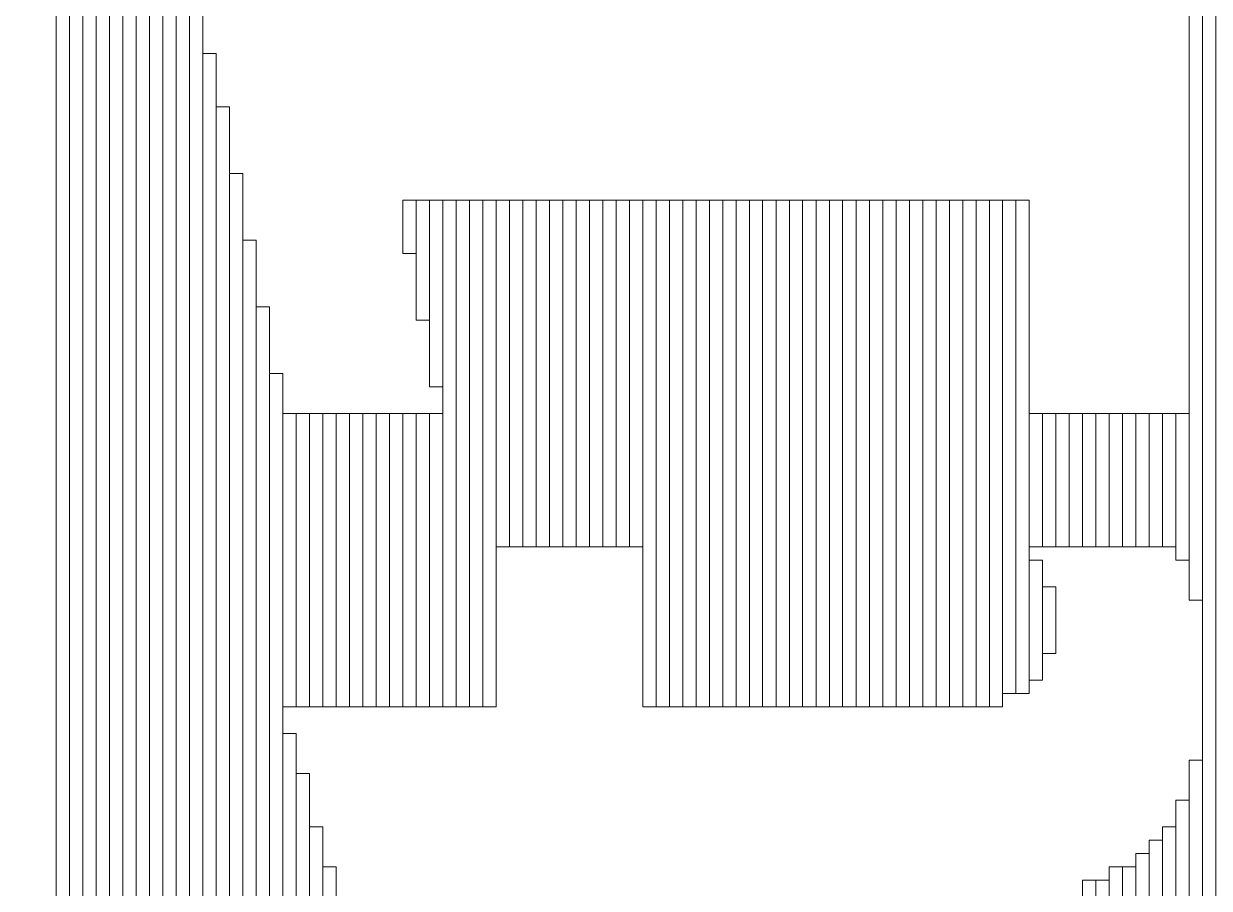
# Model space of a CAD drawing. Header units: millimetres. Extents: x -90 to 99, y -65 to 67.
# Drawn here: x -50.828 to -48.569, y -38.291 to -36.644 of the extents above; entities that cross this region are included whole.
import ezdxf

# ---------------------------------------------------------------- set-up
doc = ezdxf.new("R2010")
doc.units = ezdxf.units.MM
doc.header["$MEASUREMENT"] = 0
doc.layers.add('BG_OUTLINE', color=7, linetype='Continuous')
doc.layers.add('MA_PEN3', color=7, linetype='Continuous')

msp = doc.modelspace()

# ---------------------------------------------------------------- linework, layer by layer
at = {"layer": 'BG_OUTLINE', "color": 3, "lineweight": 9}
msp.add_open_spline([(-71.7269, -61.8795), (-71.7269, -61.8795), (-71.7343, 42.2681), (-71.7343, 42.2681), (-71.7343, 42.2681), (-71.7348, 43.0066), (-71.4419, 43.715), (-70.92, 44.2375), (-70.92, 44.2375), (-70.3982, 44.76), (-69.6866, 45.0538), (-68.9482, 45.0543), (-68.9482, 45.0543), (-68.9482, 45.0543), (75.2046, 45.0543), (75.2046, 45.0543), (75.2046, 45.0543), (76.8319, 45.0552), (78.1763, 43.7805), (78.2661, 42.1556), (78.2661, 42.1556), (78.2661, 42.1556), (78.2661, 31.2814), (78.2661, 31.2814), (78.2661, 31.2814), (78.2661, 31.2814), (72.2646, 31.2814), (72.2646, 31.2814), (72.2646, 31.2814), (72.2646, 31.2814), (72.2646, 26.9814), (72.2646, 26.9814), (72.2646, 26.9814), (72.2646, 26.9814), (78.2661, 26.9814), (78.2661, 26.9814), (78.2661, 26.9814), (78.2661, 26.9814), (78.2661, 18.6553), (78.2661, 18.6553), (78.2661, 18.6553), (78.2661, 18.6553), (72.2496, 18.6553), (72.2496, 18.6553), (72.2496, 18.6553), (72.2496, 18.6553), (72.2496, 14.3553), (72.2496, 14.3553), (72.2496, 14.3553), (72.2496, 14.3553), (78.2661, 14.3553), (78.2661, 14.3553), (78.2661, 14.3553), (78.2661, 14.3553), (78.2661, 9.255), (78.2661, 9.255), (78.2661, 9.255), (78.2661, 9.255), (72.2648, 9.255), (72.2648, 9.255), (72.2648, 9.255), (72.2648, 9.255), (72.2648, 4.955), (72.2648, 4.955), (72.2648, 4.955), (72.2648, 4.955), (78.2661, 4.955), (78.2661, 4.955), (78.2661, 4.955), (78.2661, 4.955), (78.2661, -3.3762), (78.2661, -3.3762), (78.2661, -3.3762), (78.2661, -3.3762), (72.2445, -3.3762), (72.2445, -3.3762), (72.2445, -3.3762), (72.2445, -3.3762), (72.2445, -7.6762), (72.2445, -7.6762), (72.2445, -7.6762), (72.2445, -7.6762), (78.2661, -7.6762), (78.2661, -7.6762), (78.2661, -7.6762), (78.2661, -7.6762), (78.2661, -12.7615), (78.2661, -12.7615), (78.2661, -12.7615), (78.2661, -12.7615), (72.2651, -12.7615), (72.2651, -12.7615), (72.2651, -12.7615), (72.2651, -12.7615), (72.2651, -17.0615), (72.2651, -17.0615), (72.2651, -17.0615), (72.2651, -17.0615), (78.2661, -17.0615), (78.2661, -17.0615), (78.2661, -17.0615), (78.2661, -17.0615), (78.2661, -25.4097), (78.2661, -25.4097), (78.2661, -25.4097), (78.2661, -25.4097), (72.2656, -25.4097), (72.2656, -25.4097), (72.2656, -25.4097), (72.2656, -25.4097), (72.2656, -29.7097), (72.2656, -29.7097), (72.2656, -29.7097), (72.2656, -29.7097), (78.2661, -29.7097), (78.2661, -29.7097), (78.2661, -29.7097), (78.2661, -29.7097), (78.2661, -34.793), (78.2661, -34.793), (78.2661, -34.793), (78.2661, -34.793), (72.2679, -34.793), (72.2679, -34.793), (72.2679, -34.793), (72.2679, -34.793), (72.2679, -39.0929), (72.2679, -39.0929), (72.2679, -39.0929), (72.2679, -39.0929), (78.2661, -39.0929), (78.2661, -39.0929), (78.2661, -39.0929), (78.2661, -39.0929), (78.2661, -47.4269), (78.2661, -47.4269), (78.2661, -47.4269), (78.2661, -47.4269), (72.2679, -47.4269), (72.2679, -47.4269), (72.2679, -47.4269), (72.2679, -47.4269), (72.2679, -51.7269), (72.2679, -51.7269), (72.2679, -51.7269), (72.2679, -51.7269), (78.2661, -51.7269), (78.2661, -51.7269), (78.2661, -51.7269), (78.2661, -51.7269), (78.2661, -51.8138), (78.2661, -51.8138), (78.2661, -51.8138), (78.2661, -51.8138), (78.2656, -61.8468), (78.2656, -61.8468), (78.2656, -61.8468), (78.2661, -62.6669), (77.9407, -63.4536), (77.3612, -64.0339), (77.3612, -64.0339), (76.7817, -64.6142), (75.9915, -64.9405), (75.1713, -64.941), (75.1713, -64.941), (75.1713, -64.941), (-68.6609, -64.9456), (-68.6609, -64.9456), (-68.6609, -64.9456), (-69.4735, -64.9461), (-70.2531, -64.6237), (-70.8281, -64.0495), (-70.8281, -64.0495), (-71.4031, -63.4752), (-71.7264, -62.6922), (-71.7269, -61.8795)], degree=3, knots=[0, 0, 0, 0, 0.022727, 0.022727, 0.022727, 0.022727, 0.045455, 0.045455, 0.045455, 0.045455, 0.068182, 0.068182, 0.068182, 0.068182, 0.090909, 0.090909, 0.090909, 0.090909, 0.113636, 0.113636, 0.113636, 0.113636, 0.136364, 0.136364, 0.136364, 0.136364, 0.159091, 0.159091, 0.159091, 0.159091, 0.181818, 0.181818, 0.181818, 0.181818, 0.204545, 0.204545, 0.204545, 0.204545, 0.227273, 0.227273, 0.227273, 0.227273, 0.25, 0.25, 0.25, 0.25, 0.272727, 0.272727, 0.272727, 0.272727, 0.295455, 0.295455, 0.295455, 0.295455, 0.318182, 0.318182, 0.318182, 0.318182, 0.340909, 0.340909, 0.340909, 0.340909, 0.363636, 0.363636, 0.363636, 0.363636, 0.386364, 0.386364, 0.386364, 0.386364, 0.409091, 0.409091, 0.409091, 0.409091, 0.431818, 0.431818, 0.431818, 0.431818, 0.454545, 0.454545, 0.454545, 0.454545, 0.477273, 0.477273, 0.477273, 0.477273, 0.5, 0.5, 0.5, 0.5, 0.522727, 0.522727, 0.522727, 0.522727, 0.545455, 0.545455, 0.545455, 0.545455, 0.568182, 0.568182, 0.568182, 0.568182, 0.590909, 0.590909, 0.590909, 0.590909, 0.613636, 0.613636, 0.613636, 0.613636, 0.636364, 0.636364, 0.636364, 0.636364, 0.659091, 0.659091, 0.659091, 0.659091, 0.681818, 0.681818, 0.681818, 0.681818, 0.704545, 0.704545, 0.704545, 0.704545, 0.727273, 0.727273, 0.727273, 0.727273, 0.75, 0.75, 0.75, 0.75, 0.772727, 0.772727, 0.772727, 0.772727, 0.795455, 0.795455, 0.795455, 0.795455, 0.818182, 0.818182, 0.818182, 0.818182, 0.840909, 0.840909, 0.840909, 0.840909, 0.863636, 0.863636, 0.863636, 0.863636, 0.886364, 0.886364, 0.886364, 0.886364, 0.909091, 0.909091, 0.909091, 0.909091, 0.931818, 0.931818, 0.931818, 0.931818, 0.954545, 0.954545, 0.954545, 0.954545, 0.977273, 0.977273, 0.977273, 0.977273, 1, 1, 1, 1], dxfattribs=at)
at = {"layer": 'MA_PEN3', "color": 5, "lineweight": 9}
for points in [[(-50.7411, -48.1562), (-50.7411, -48.1562), (-50.7665, -48.1562), (-50.7665, -48.1562), (-50.7665, -48.1562), (-50.7665, -48.1562), (-50.7665, -35.5578), (-50.7665, -35.5578), (-50.7665, -35.5578), (-50.7665, -35.5578), (-50.7411, -35.5578), (-50.7411, -35.5578), (-50.7411, -35.5578), (-50.7411, -35.5578), (-50.7411, -48.1562), (-50.7411, -48.1562)], [(-50.7157, -48.1562), (-50.7157, -48.1562), (-50.7411, -48.1562), (-50.7411, -48.1562), (-50.7411, -48.1562), (-50.7411, -48.1562), (-50.7411, -35.5578), (-50.7411, -35.5578), (-50.7411, -35.5578), (-50.7411, -35.5578), (-50.7157, -35.5578), (-50.7157, -35.5578), (-50.7157, -35.5578), (-50.7157, -35.5578), (-50.7157, -48.1562), (-50.7157, -48.1562)], [(-50.6903, -48.1562), (-50.6903, -48.1562), (-50.7157, -48.1562), (-50.7157, -48.1562), (-50.7157, -48.1562), (-50.7157, -48.1562), (-50.7157, -35.5578), (-50.7157, -35.5578), (-50.7157, -35.5578), (-50.7157, -35.5578), (-50.6903, -35.5578), (-50.6903, -35.5578), (-50.6903, -35.5578), (-50.6903, -35.5578), (-50.6903, -48.1562), (-50.6903, -48.1562)], [(-50.6649, -48.1562), (-50.6649, -48.1562), (-50.6903, -48.1562), (-50.6903, -48.1562), (-50.6903, -48.1562), (-50.6903, -48.1562), (-50.6903, -35.5578), (-50.6903, -35.5578), (-50.6903, -35.5578), (-50.6903, -35.5578), (-50.6649, -35.5578), (-50.6649, -35.5578), (-50.6649, -35.5578), (-50.6649, -35.5578), (-50.6649, -48.1562), (-50.6649, -48.1562)], [(-50.6395, -48.1562), (-50.6395, -48.1562), (-50.6649, -48.1562), (-50.6649, -48.1562), (-50.6649, -48.1562), (-50.6649, -48.1562), (-50.6649, -35.5578), (-50.6649, -35.5578), (-50.6649, -35.5578), (-50.6649, -35.5578), (-50.6395, -35.5578), (-50.6395, -35.5578), (-50.6395, -35.5578), (-50.6395, -35.5578), (-50.6395, -48.1562), (-50.6395, -48.1562)], [(-50.6141, -48.1562), (-50.6141, -48.1562), (-50.6395, -48.1562), (-50.6395, -48.1562), (-50.6395, -48.1562), (-50.6395, -48.1562), (-50.6395, -35.5578), (-50.6395, -35.5578), (-50.6395, -35.5578), (-50.6395, -35.5578), (-50.6141, -35.5578), (-50.6141, -35.5578), (-50.6141, -35.5578), (-50.6141, -35.5578), (-50.6141, -48.1562), (-50.6141, -48.1562)], [(-50.5887, -48.1562), (-50.5887, -48.1562), (-50.6141, -48.1562), (-50.6141, -48.1562), (-50.6141, -48.1562), (-50.6141, -48.1562), (-50.6141, -35.5578), (-50.6141, -35.5578), (-50.6141, -35.5578), (-50.6141, -35.5578), (-50.5887, -35.5578), (-50.5887, -35.5578), (-50.5887, -35.5578), (-50.5887, -35.5578), (-50.5887, -48.1562), (-50.5887, -48.1562)], [(-50.5633, -48.1562), (-50.5633, -48.1562), (-50.5887, -48.1562), (-50.5887, -48.1562), (-50.5887, -48.1562), (-50.5887, -48.1562), (-50.5887, -35.5578), (-50.5887, -35.5578), (-50.5887, -35.5578), (-50.5887, -35.5578), (-50.5633, -35.5578), (-50.5633, -35.5578), (-50.5633, -35.5578), (-50.5633, -35.5578), (-50.5633, -48.1562), (-50.5633, -48.1562)], [(-50.5379, -45.0828), (-50.5379, -45.0828), (-50.5633, -45.0828), (-50.5633, -45.0828), (-50.5633, -45.0828), (-50.5633, -45.0828), (-50.5633, -35.5578), (-50.5633, -35.5578), (-50.5633, -35.5578), (-50.5633, -35.5578), (-50.5379, -35.5578), (-50.5379, -35.5578), (-50.5379, -35.5578), (-50.5379, -35.5578), (-50.5379, -45.0828), (-50.5379, -45.0828)], [(-50.5125, -45.0828), (-50.5125, -45.0828), (-50.5379, -45.0828), (-50.5379, -45.0828), (-50.5379, -45.0828), (-50.5379, -45.0828), (-50.5379, -35.5578), (-50.5379, -35.5578), (-50.5379, -35.5578), (-50.5379, -35.5578), (-50.5125, -35.5578), (-50.5125, -35.5578), (-50.5125, -35.5578), (-50.5125, -35.5578), (-50.5125, -45.0828), (-50.5125, -45.0828)], [(-50.4871, -45.0828), (-50.4871, -45.0828), (-50.5125, -45.0828), (-50.5125, -45.0828), (-50.5125, -45.0828), (-50.5125, -45.0828), (-50.5125, -35.5578), (-50.5125, -35.5578), (-50.5125, -35.5578), (-50.5125, -35.5578), (-50.4871, -35.5578), (-50.4871, -35.5578), (-50.4871, -35.5578), (-50.4871, -35.5578), (-50.4871, -45.0828), (-50.4871, -45.0828)], [(-48.5821, -37.7422), (-48.5821, -37.7422), (-48.6075, -37.7422), (-48.6075, -37.7422), (-48.6075, -37.7422), (-48.6075, -37.7422), (-48.6075, -35.5578), (-48.6075, -35.5578), (-48.6075, -35.5578), (-48.6075, -35.5578), (-48.5821, -35.5578), (-48.5821, -35.5578), (-48.5821, -35.5578), (-48.5821, -35.5578), (-48.5821, -37.7422), (-48.5821, -37.7422)], [(-48.5567, -48.1562), (-48.5567, -48.1562), (-48.5821, -48.1562), (-48.5821, -48.1562), (-48.5821, -48.1562), (-48.5821, -48.1562), (-48.5821, -35.5578), (-48.5821, -35.5578), (-48.5821, -35.5578), (-48.5821, -35.5578), (-48.5567, -35.5578), (-48.5567, -35.5578), (-48.5567, -35.5578), (-48.5567, -35.5578), (-48.5567, -48.1562), (-48.5567, -48.1562)], [(-50.4617, -45.0828), (-50.4617, -45.0828), (-50.4871, -45.0828), (-50.4871, -45.0828), (-50.4871, -45.0828), (-50.4871, -45.0828), (-50.4871, -36.7008), (-50.4871, -36.7008), (-50.4871, -36.7008), (-50.4871, -36.7008), (-50.4617, -36.7008), (-50.4617, -36.7008), (-50.4617, -36.7008), (-50.4617, -36.7008), (-50.4617, -45.0828), (-50.4617, -45.0828)], [(-50.4363, -45.0828), (-50.4363, -45.0828), (-50.4617, -45.0828), (-50.4617, -45.0828), (-50.4617, -45.0828), (-50.4617, -45.0828), (-50.4617, -36.8024), (-50.4617, -36.8024), (-50.4617, -36.8024), (-50.4617, -36.8024), (-50.4363, -36.8024), (-50.4363, -36.8024), (-50.4363, -36.8024), (-50.4363, -36.8024), (-50.4363, -45.0828), (-50.4363, -45.0828)], [(-50.4109, -45.0828), (-50.4109, -45.0828), (-50.4363, -45.0828), (-50.4363, -45.0828), (-50.4363, -45.0828), (-50.4363, -45.0828), (-50.4363, -36.9294), (-50.4363, -36.9294), (-50.4363, -36.9294), (-50.4363, -36.9294), (-50.4109, -36.9294), (-50.4109, -36.9294), (-50.4109, -36.9294), (-50.4109, -36.9294), (-50.4109, -45.0828), (-50.4109, -45.0828)], [(-50.0807, -37.0818), (-50.0807, -37.0818), (-50.1062, -37.0818), (-50.1062, -37.0818), (-50.1062, -37.0818), (-50.1062, -37.0818), (-50.1062, -36.9802), (-50.1062, -36.9802), (-50.1062, -36.9802), (-50.1062, -36.9802), (-50.0807, -36.9802), (-50.0807, -36.9802), (-50.0807, -36.9802), (-50.0807, -36.9802), (-50.0807, -37.0818), (-50.0807, -37.0818)], [(-50.0553, -37.2088), (-50.0553, -37.2088), (-50.0807, -37.2088), (-50.0807, -37.2088), (-50.0807, -37.2088), (-50.0807, -37.2088), (-50.0807, -36.9802), (-50.0807, -36.9802), (-50.0807, -36.9802), (-50.0807, -36.9802), (-50.0553, -36.9802), (-50.0553, -36.9802), (-50.0553, -36.9802), (-50.0553, -36.9802), (-50.0553, -37.2088), (-50.0553, -37.2088)], [(-50.03, -37.3358), (-50.03, -37.3358), (-50.0553, -37.3358), (-50.0553, -37.3358), (-50.0553, -37.3358), (-50.0553, -37.3358), (-50.0553, -36.9802), (-50.0553, -36.9802), (-50.0553, -36.9802), (-50.0553, -36.9802), (-50.03, -36.9802), (-50.03, -36.9802), (-50.03, -36.9802), (-50.03, -36.9802), (-50.03, -37.3358), (-50.03, -37.3358)], [(-50.0045, -37.9454), (-50.0045, -37.9454), (-50.03, -37.9454), (-50.03, -37.9454), (-50.03, -37.9454), (-50.03, -37.9454), (-50.03, -36.9802), (-50.03, -36.9802), (-50.03, -36.9802), (-50.03, -36.9802), (-50.0045, -36.9802), (-50.0045, -36.9802), (-50.0045, -36.9802), (-50.0045, -36.9802), (-50.0045, -37.9454), (-50.0045, -37.9454)], [(-49.9791, -37.9454), (-49.9791, -37.9454), (-50.0045, -37.9454), (-50.0045, -37.9454), (-50.0045, -37.9454), (-50.0045, -37.9454), (-50.0045, -36.9802), (-50.0045, -36.9802), (-50.0045, -36.9802), (-50.0045, -36.9802), (-49.9791, -36.9802), (-49.9791, -36.9802), (-49.9791, -36.9802), (-49.9791, -36.9802), (-49.9791, -37.9454), (-49.9791, -37.9454)], [(-49.9538, -37.9454), (-49.9538, -37.9454), (-49.9791, -37.9454), (-49.9791, -37.9454), (-49.9791, -37.9454), (-49.9791, -37.9454), (-49.9791, -36.9802), (-49.9791, -36.9802), (-49.9791, -36.9802), (-49.9791, -36.9802), (-49.9538, -36.9802), (-49.9538, -36.9802), (-49.9538, -36.9802), (-49.9538, -36.9802), (-49.9538, -37.9454), (-49.9538, -37.9454)], [(-49.9283, -37.9454), (-49.9283, -37.9454), (-49.9538, -37.9454), (-49.9538, -37.9454), (-49.9538, -37.9454), (-49.9538, -37.9454), (-49.9538, -36.9802), (-49.9538, -36.9802), (-49.9538, -36.9802), (-49.9538, -36.9802), (-49.9283, -36.9802), (-49.9283, -36.9802), (-49.9283, -36.9802), (-49.9283, -36.9802), (-49.9283, -37.9454), (-49.9283, -37.9454)], [(-49.9029, -37.6406), (-49.9029, -37.6406), (-49.9283, -37.6406), (-49.9283, -37.6406), (-49.9283, -37.6406), (-49.9283, -37.6406), (-49.9283, -36.9802), (-49.9283, -36.9802), (-49.9283, -36.9802), (-49.9283, -36.9802), (-49.9029, -36.9802), (-49.9029, -36.9802), (-49.9029, -36.9802), (-49.9029, -36.9802), (-49.9029, -37.6406), (-49.9029, -37.6406)], [(-49.8776, -37.6406), (-49.8776, -37.6406), (-49.9029, -37.6406), (-49.9029, -37.6406), (-49.9029, -37.6406), (-49.9029, -37.6406), (-49.9029, -36.9802), (-49.9029, -36.9802), (-49.9029, -36.9802), (-49.9029, -36.9802), (-49.8776, -36.9802), (-49.8776, -36.9802), (-49.8776, -36.9802), (-49.8776, -36.9802), (-49.8776, -37.6406), (-49.8776, -37.6406)], [(-49.8521, -37.6406), (-49.8521, -37.6406), (-49.8776, -37.6406), (-49.8776, -37.6406), (-49.8776, -37.6406), (-49.8776, -37.6406), (-49.8776, -36.9802), (-49.8776, -36.9802), (-49.8776, -36.9802), (-49.8776, -36.9802), (-49.8521, -36.9802), (-49.8521, -36.9802), (-49.8521, -36.9802), (-49.8521, -36.9802), (-49.8521, -37.6406), (-49.8521, -37.6406)], [(-49.8267, -37.6406), (-49.8267, -37.6406), (-49.8521, -37.6406), (-49.8521, -37.6406), (-49.8521, -37.6406), (-49.8521, -37.6406), (-49.8521, -36.9802), (-49.8521, -36.9802), (-49.8521, -36.9802), (-49.8521, -36.9802), (-49.8267, -36.9802), (-49.8267, -36.9802), (-49.8267, -36.9802), (-49.8267, -36.9802), (-49.8267, -37.6406), (-49.8267, -37.6406)], [(-49.8014, -37.6406), (-49.8014, -37.6406), (-49.8267, -37.6406), (-49.8267, -37.6406), (-49.8267, -37.6406), (-49.8267, -37.6406), (-49.8267, -36.9802), (-49.8267, -36.9802), (-49.8267, -36.9802), (-49.8267, -36.9802), (-49.8014, -36.9802), (-49.8014, -36.9802), (-49.8014, -36.9802), (-49.8014, -36.9802), (-49.8014, -37.6406), (-49.8014, -37.6406)], [(-49.7759, -37.6406), (-49.7759, -37.6406), (-49.8014, -37.6406), (-49.8014, -37.6406), (-49.8014, -37.6406), (-49.8014, -37.6406), (-49.8014, -36.9802), (-49.8014, -36.9802), (-49.8014, -36.9802), (-49.8014, -36.9802), (-49.7759, -36.9802), (-49.7759, -36.9802), (-49.7759, -36.9802), (-49.7759, -36.9802), (-49.7759, -37.6406), (-49.7759, -37.6406)], [(-49.7505, -37.6406), (-49.7505, -37.6406), (-49.7759, -37.6406), (-49.7759, -37.6406), (-49.7759, -37.6406), (-49.7759, -37.6406), (-49.7759, -36.9802), (-49.7759, -36.9802), (-49.7759, -36.9802), (-49.7759, -36.9802), (-49.7505, -36.9802), (-49.7505, -36.9802), (-49.7505, -36.9802), (-49.7505, -36.9802), (-49.7505, -37.6406), (-49.7505, -37.6406)], [(-49.7252, -37.6406), (-49.7252, -37.6406), (-49.7505, -37.6406), (-49.7505, -37.6406), (-49.7505, -37.6406), (-49.7505, -37.6406), (-49.7505, -36.9802), (-49.7505, -36.9802), (-49.7505, -36.9802), (-49.7505, -36.9802), (-49.7252, -36.9802), (-49.7252, -36.9802), (-49.7252, -36.9802), (-49.7252, -36.9802), (-49.7252, -37.6406), (-49.7252, -37.6406)], [(-49.6997, -37.6406), (-49.6997, -37.6406), (-49.7252, -37.6406), (-49.7252, -37.6406), (-49.7252, -37.6406), (-49.7252, -37.6406), (-49.7252, -36.9802), (-49.7252, -36.9802), (-49.7252, -36.9802), (-49.7252, -36.9802), (-49.6997, -36.9802), (-49.6997, -36.9802), (-49.6997, -36.9802), (-49.6997, -36.9802), (-49.6997, -37.6406), (-49.6997, -37.6406)], [(-49.6743, -37.6406), (-49.6743, -37.6406), (-49.6997, -37.6406), (-49.6997, -37.6406), (-49.6997, -37.6406), (-49.6997, -37.6406), (-49.6997, -36.9802), (-49.6997, -36.9802), (-49.6997, -36.9802), (-49.6997, -36.9802), (-49.6743, -36.9802), (-49.6743, -36.9802), (-49.6743, -36.9802), (-49.6743, -36.9802), (-49.6743, -37.6406), (-49.6743, -37.6406)], [(-49.649, -37.6406), (-49.649, -37.6406), (-49.6743, -37.6406), (-49.6743, -37.6406), (-49.6743, -37.6406), (-49.6743, -37.6406), (-49.6743, -36.9802), (-49.6743, -36.9802), (-49.6743, -36.9802), (-49.6743, -36.9802), (-49.649, -36.9802), (-49.649, -36.9802), (-49.649, -36.9802), (-49.649, -36.9802), (-49.649, -37.6406), (-49.649, -37.6406)], [(-49.6235, -37.9454), (-49.6235, -37.9454), (-49.649, -37.9454), (-49.649, -37.9454), (-49.649, -37.9454), (-49.649, -37.9454), (-49.649, -36.9802), (-49.649, -36.9802), (-49.649, -36.9802), (-49.649, -36.9802), (-49.6235, -36.9802), (-49.6235, -36.9802), (-49.6235, -36.9802), (-49.6235, -36.9802), (-49.6235, -37.9454), (-49.6235, -37.9454)], [(-49.5981, -37.9454), (-49.5981, -37.9454), (-49.6235, -37.9454), (-49.6235, -37.9454), (-49.6235, -37.9454), (-49.6235, -37.9454), (-49.6235, -36.9802), (-49.6235, -36.9802), (-49.6235, -36.9802), (-49.6235, -36.9802), (-49.5981, -36.9802), (-49.5981, -36.9802), (-49.5981, -36.9802), (-49.5981, -36.9802), (-49.5981, -37.9454), (-49.5981, -37.9454)], [(-49.5728, -37.9454), (-49.5728, -37.9454), (-49.5981, -37.9454), (-49.5981, -37.9454), (-49.5981, -37.9454), (-49.5981, -37.9454), (-49.5981, -36.9802), (-49.5981, -36.9802), (-49.5981, -36.9802), (-49.5981, -36.9802), (-49.5728, -36.9802), (-49.5728, -36.9802), (-49.5728, -36.9802), (-49.5728, -36.9802), (-49.5728, -37.9454), (-49.5728, -37.9454)], [(-49.5473, -37.9454), (-49.5473, -37.9454), (-49.5728, -37.9454), (-49.5728, -37.9454), (-49.5728, -37.9454), (-49.5728, -37.9454), (-49.5728, -36.9802), (-49.5728, -36.9802), (-49.5728, -36.9802), (-49.5728, -36.9802), (-49.5473, -36.9802), (-49.5473, -36.9802), (-49.5473, -36.9802), (-49.5473, -36.9802), (-49.5473, -37.9454), (-49.5473, -37.9454)], [(-49.5219, -37.9454), (-49.5219, -37.9454), (-49.5473, -37.9454), (-49.5473, -37.9454), (-49.5473, -37.9454), (-49.5473, -37.9454), (-49.5473, -36.9802), (-49.5473, -36.9802), (-49.5473, -36.9802), (-49.5473, -36.9802), (-49.5219, -36.9802), (-49.5219, -36.9802), (-49.5219, -36.9802), (-49.5219, -36.9802), (-49.5219, -37.9454), (-49.5219, -37.9454)], [(-49.4966, -37.9454), (-49.4966, -37.9454), (-49.5219, -37.9454), (-49.5219, -37.9454), (-49.5219, -37.9454), (-49.5219, -37.9454), (-49.5219, -36.9802), (-49.5219, -36.9802), (-49.5219, -36.9802), (-49.5219, -36.9802), (-49.4966, -36.9802), (-49.4966, -36.9802), (-49.4966, -36.9802), (-49.4966, -36.9802), (-49.4966, -37.9454), (-49.4966, -37.9454)], [(-49.4711, -37.9454), (-49.4711, -37.9454), (-49.4966, -37.9454), (-49.4966, -37.9454), (-49.4966, -37.9454), (-49.4966, -37.9454), (-49.4966, -36.9802), (-49.4966, -36.9802), (-49.4966, -36.9802), (-49.4966, -36.9802), (-49.4711, -36.9802), (-49.4711, -36.9802), (-49.4711, -36.9802), (-49.4711, -36.9802), (-49.4711, -37.9454), (-49.4711, -37.9454)], [(-49.4457, -37.9454), (-49.4457, -37.9454), (-49.4711, -37.9454), (-49.4711, -37.9454), (-49.4711, -37.9454), (-49.4711, -37.9454), (-49.4711, -36.9802), (-49.4711, -36.9802), (-49.4711, -36.9802), (-49.4711, -36.9802), (-49.4457, -36.9802), (-49.4457, -36.9802), (-49.4457, -36.9802), (-49.4457, -36.9802), (-49.4457, -37.9454), (-49.4457, -37.9454)], [(-49.4204, -37.9454), (-49.4204, -37.9454), (-49.4457, -37.9454), (-49.4457, -37.9454), (-49.4457, -37.9454), (-49.4457, -37.9454), (-49.4457, -36.9802), (-49.4457, -36.9802), (-49.4457, -36.9802), (-49.4457, -36.9802), (-49.4204, -36.9802), (-49.4204, -36.9802), (-49.4204, -36.9802), (-49.4204, -36.9802), (-49.4204, -37.9454), (-49.4204, -37.9454)], [(-49.3949, -37.9454), (-49.3949, -37.9454), (-49.4204, -37.9454), (-49.4204, -37.9454), (-49.4204, -37.9454), (-49.4204, -37.9454), (-49.4204, -36.9802), (-49.4204, -36.9802), (-49.4204, -36.9802), (-49.4204, -36.9802), (-49.3949, -36.9802), (-49.3949, -36.9802), (-49.3949, -36.9802), (-49.3949, -36.9802), (-49.3949, -37.9454), (-49.3949, -37.9454)], [(-49.3695, -37.9454), (-49.3695, -37.9454), (-49.3949, -37.9454), (-49.3949, -37.9454), (-49.3949, -37.9454), (-49.3949, -37.9454), (-49.3949, -36.9802), (-49.3949, -36.9802), (-49.3949, -36.9802), (-49.3949, -36.9802), (-49.3695, -36.9802), (-49.3695, -36.9802), (-49.3695, -36.9802), (-49.3695, -36.9802), (-49.3695, -37.9454), (-49.3695, -37.9454)], [(-49.3442, -37.9454), (-49.3442, -37.9454), (-49.3695, -37.9454), (-49.3695, -37.9454), (-49.3695, -37.9454), (-49.3695, -37.9454), (-49.3695, -36.9802), (-49.3695, -36.9802), (-49.3695, -36.9802), (-49.3695, -36.9802), (-49.3442, -36.9802), (-49.3442, -36.9802), (-49.3442, -36.9802), (-49.3442, -36.9802), (-49.3442, -37.9454), (-49.3442, -37.9454)], [(-49.3187, -37.9454), (-49.3187, -37.9454), (-49.3442, -37.9454), (-49.3442, -37.9454), (-49.3442, -37.9454), (-49.3442, -37.9454), (-49.3442, -36.9802), (-49.3442, -36.9802), (-49.3442, -36.9802), (-49.3442, -36.9802), (-49.3187, -36.9802), (-49.3187, -36.9802), (-49.3187, -36.9802), (-49.3187, -36.9802), (-49.3187, -37.9454), (-49.3187, -37.9454)], [(-49.2933, -37.9454), (-49.2933, -37.9454), (-49.3187, -37.9454), (-49.3187, -37.9454), (-49.3187, -37.9454), (-49.3187, -37.9454), (-49.3187, -36.9802), (-49.3187, -36.9802), (-49.3187, -36.9802), (-49.3187, -36.9802), (-49.2933, -36.9802), (-49.2933, -36.9802), (-49.2933, -36.9802), (-49.2933, -36.9802), (-49.2933, -37.9454), (-49.2933, -37.9454)], [(-49.268, -37.9454), (-49.268, -37.9454), (-49.2933, -37.9454), (-49.2933, -37.9454), (-49.2933, -37.9454), (-49.2933, -37.9454), (-49.2933, -36.9802), (-49.2933, -36.9802), (-49.2933, -36.9802), (-49.2933, -36.9802), (-49.268, -36.9802), (-49.268, -36.9802), (-49.268, -36.9802), (-49.268, -36.9802), (-49.268, -37.9454), (-49.268, -37.9454)], [(-49.2425, -37.9454), (-49.2425, -37.9454), (-49.268, -37.9454), (-49.268, -37.9454), (-49.268, -37.9454), (-49.268, -37.9454), (-49.268, -36.9802), (-49.268, -36.9802), (-49.268, -36.9802), (-49.268, -36.9802), (-49.2425, -36.9802), (-49.2425, -36.9802), (-49.2425, -36.9802), (-49.2425, -36.9802), (-49.2425, -37.9454), (-49.2425, -37.9454)], [(-49.2171, -37.9454), (-49.2171, -37.9454), (-49.2425, -37.9454), (-49.2425, -37.9454), (-49.2425, -37.9454), (-49.2425, -37.9454), (-49.2425, -36.9802), (-49.2425, -36.9802), (-49.2425, -36.9802), (-49.2425, -36.9802), (-49.2171, -36.9802), (-49.2171, -36.9802), (-49.2171, -36.9802), (-49.2171, -36.9802), (-49.2171, -37.9454), (-49.2171, -37.9454)], [(-49.1917, -37.9454), (-49.1917, -37.9454), (-49.2171, -37.9454), (-49.2171, -37.9454), (-49.2171, -37.9454), (-49.2171, -37.9454), (-49.2171, -36.9802), (-49.2171, -36.9802), (-49.2171, -36.9802), (-49.2171, -36.9802), (-49.1917, -36.9802), (-49.1917, -36.9802), (-49.1917, -36.9802), (-49.1917, -36.9802), (-49.1917, -37.9454), (-49.1917, -37.9454)], [(-49.1663, -37.9454), (-49.1663, -37.9454), (-49.1917, -37.9454), (-49.1917, -37.9454), (-49.1917, -37.9454), (-49.1917, -37.9454), (-49.1917, -36.9802), (-49.1917, -36.9802), (-49.1917, -36.9802), (-49.1917, -36.9802), (-49.1663, -36.9802), (-49.1663, -36.9802), (-49.1663, -36.9802), (-49.1663, -36.9802), (-49.1663, -37.9454), (-49.1663, -37.9454)], [(-49.1409, -37.9454), (-49.1409, -37.9454), (-49.1663, -37.9454), (-49.1663, -37.9454), (-49.1663, -37.9454), (-49.1663, -37.9454), (-49.1663, -36.9802), (-49.1663, -36.9802), (-49.1663, -36.9802), (-49.1663, -36.9802), (-49.1409, -36.9802), (-49.1409, -36.9802), (-49.1409, -36.9802), (-49.1409, -36.9802), (-49.1409, -37.9454), (-49.1409, -37.9454)], [(-49.1155, -37.9454), (-49.1155, -37.9454), (-49.1409, -37.9454), (-49.1409, -37.9454), (-49.1409, -37.9454), (-49.1409, -37.9454), (-49.1409, -36.9802), (-49.1409, -36.9802), (-49.1409, -36.9802), (-49.1409, -36.9802), (-49.1155, -36.9802), (-49.1155, -36.9802), (-49.1155, -36.9802), (-49.1155, -36.9802), (-49.1155, -37.9454), (-49.1155, -37.9454)], [(-49.0901, -37.9454), (-49.0901, -37.9454), (-49.1155, -37.9454), (-49.1155, -37.9454), (-49.1155, -37.9454), (-49.1155, -37.9454), (-49.1155, -36.9802), (-49.1155, -36.9802), (-49.1155, -36.9802), (-49.1155, -36.9802), (-49.0901, -36.9802), (-49.0901, -36.9802), (-49.0901, -36.9802), (-49.0901, -36.9802), (-49.0901, -37.9454), (-49.0901, -37.9454)], [(-49.0647, -37.9454), (-49.0647, -37.9454), (-49.0901, -37.9454), (-49.0901, -37.9454), (-49.0901, -37.9454), (-49.0901, -37.9454), (-49.0901, -36.9802), (-49.0901, -36.9802), (-49.0901, -36.9802), (-49.0901, -36.9802), (-49.0647, -36.9802), (-49.0647, -36.9802), (-49.0647, -36.9802), (-49.0647, -36.9802), (-49.0647, -37.9454), (-49.0647, -37.9454)], [(-49.0393, -37.9454), (-49.0393, -37.9454), (-49.0647, -37.9454), (-49.0647, -37.9454), (-49.0647, -37.9454), (-49.0647, -37.9454), (-49.0647, -36.9802), (-49.0647, -36.9802), (-49.0647, -36.9802), (-49.0647, -36.9802), (-49.0393, -36.9802), (-49.0393, -36.9802), (-49.0393, -36.9802), (-49.0393, -36.9802), (-49.0393, -37.9454), (-49.0393, -37.9454)], [(-49.0139, -37.9454), (-49.0139, -37.9454), (-49.0393, -37.9454), (-49.0393, -37.9454), (-49.0393, -37.9454), (-49.0393, -37.9454), (-49.0393, -36.9802), (-49.0393, -36.9802), (-49.0393, -36.9802), (-49.0393, -36.9802), (-49.0139, -36.9802), (-49.0139, -36.9802), (-49.0139, -36.9802), (-49.0139, -36.9802), (-49.0139, -37.9454), (-49.0139, -37.9454)], [(-48.9885, -37.9454), (-48.9885, -37.9454), (-49.0139, -37.9454), (-49.0139, -37.9454), (-49.0139, -37.9454), (-49.0139, -37.9454), (-49.0139, -36.9802), (-49.0139, -36.9802), (-49.0139, -36.9802), (-49.0139, -36.9802), (-48.9885, -36.9802), (-48.9885, -36.9802), (-48.9885, -36.9802), (-48.9885, -36.9802), (-48.9885, -37.9454), (-48.9885, -37.9454)], [(-48.9631, -37.9454), (-48.9631, -37.9454), (-48.9885, -37.9454), (-48.9885, -37.9454), (-48.9885, -37.9454), (-48.9885, -37.9454), (-48.9885, -36.9802), (-48.9885, -36.9802), (-48.9885, -36.9802), (-48.9885, -36.9802), (-48.9631, -36.9802), (-48.9631, -36.9802), (-48.9631, -36.9802), (-48.9631, -36.9802), (-48.9631, -37.9454), (-48.9631, -37.9454)], [(-48.9377, -37.92), (-48.9377, -37.92), (-48.9631, -37.92), (-48.9631, -37.92), (-48.9631, -37.92), (-48.9631, -37.92), (-48.9631, -36.9802), (-48.9631, -36.9802), (-48.9631, -36.9802), (-48.9631, -36.9802), (-48.9377, -36.9802), (-48.9377, -36.9802), (-48.9377, -36.9802), (-48.9377, -36.9802), (-48.9377, -37.92), (-48.9377, -37.92)], [(-48.9123, -37.92), (-48.9123, -37.92), (-48.9377, -37.92), (-48.9377, -37.92), (-48.9377, -37.92), (-48.9377, -37.92), (-48.9377, -36.9802), (-48.9377, -36.9802), (-48.9377, -36.9802), (-48.9377, -36.9802), (-48.9123, -36.9802), (-48.9123, -36.9802), (-48.9123, -36.9802), (-48.9123, -36.9802), (-48.9123, -37.92), (-48.9123, -37.92)], [(-50.3855, -45.0828), (-50.3855, -45.0828), (-50.4109, -45.0828), (-50.4109, -45.0828), (-50.4109, -45.0828), (-50.4109, -45.0828), (-50.4109, -37.0564), (-50.4109, -37.0564), (-50.4109, -37.0564), (-50.4109, -37.0564), (-50.3855, -37.0564), (-50.3855, -37.0564), (-50.3855, -37.0564), (-50.3855, -37.0564), (-50.3855, -45.0828), (-50.3855, -45.0828)], [(-50.3601, -45.0828), (-50.3601, -45.0828), (-50.3855, -45.0828), (-50.3855, -45.0828), (-50.3855, -45.0828), (-50.3855, -45.0828), (-50.3855, -37.1834), (-50.3855, -37.1834), (-50.3855, -37.1834), (-50.3855, -37.1834), (-50.3601, -37.1834), (-50.3601, -37.1834), (-50.3601, -37.1834), (-50.3601, -37.1834), (-50.3601, -45.0828), (-50.3601, -45.0828)], [(-50.3347, -45.0828), (-50.3347, -45.0828), (-50.3601, -45.0828), (-50.3601, -45.0828), (-50.3601, -45.0828), (-50.3601, -45.0828), (-50.3601, -37.3104), (-50.3601, -37.3104), (-50.3601, -37.3104), (-50.3601, -37.3104), (-50.3347, -37.3104), (-50.3347, -37.3104), (-50.3347, -37.3104), (-50.3347, -37.3104), (-50.3347, -45.0828), (-50.3347, -45.0828)], [(-50.3093, -37.9454), (-50.3093, -37.9454), (-50.3347, -37.9454), (-50.3347, -37.9454), (-50.3347, -37.9454), (-50.3347, -37.9454), (-50.3347, -37.3866), (-50.3347, -37.3866), (-50.3347, -37.3866), (-50.3347, -37.3866), (-50.3093, -37.3866), (-50.3093, -37.3866), (-50.3093, -37.3866), (-50.3093, -37.3866), (-50.3093, -37.9454), (-50.3093, -37.9454)], [(-50.2839, -37.9454), (-50.2839, -37.9454), (-50.3093, -37.9454), (-50.3093, -37.9454), (-50.3093, -37.9454), (-50.3093, -37.9454), (-50.3093, -37.3866), (-50.3093, -37.3866), (-50.3093, -37.3866), (-50.3093, -37.3866), (-50.2839, -37.3866), (-50.2839, -37.3866), (-50.2839, -37.3866), (-50.2839, -37.3866), (-50.2839, -37.9454), (-50.2839, -37.9454)], [(-50.2586, -37.9454), (-50.2586, -37.9454), (-50.2839, -37.9454), (-50.2839, -37.9454), (-50.2839, -37.9454), (-50.2839, -37.9454), (-50.2839, -37.3866), (-50.2839, -37.3866), (-50.2839, -37.3866), (-50.2839, -37.3866), (-50.2586, -37.3866), (-50.2586, -37.3866), (-50.2586, -37.3866), (-50.2586, -37.3866), (-50.2586, -37.9454), (-50.2586, -37.9454)], [(-50.2331, -37.9454), (-50.2331, -37.9454), (-50.2586, -37.9454), (-50.2586, -37.9454), (-50.2586, -37.9454), (-50.2586, -37.9454), (-50.2586, -37.3866), (-50.2586, -37.3866), (-50.2586, -37.3866), (-50.2586, -37.3866), (-50.2331, -37.3866), (-50.2331, -37.3866), (-50.2331, -37.3866), (-50.2331, -37.3866), (-50.2331, -37.9454), (-50.2331, -37.9454)], [(-50.2077, -37.9454), (-50.2077, -37.9454), (-50.2331, -37.9454), (-50.2331, -37.9454), (-50.2331, -37.9454), (-50.2331, -37.9454), (-50.2331, -37.3866), (-50.2331, -37.3866), (-50.2331, -37.3866), (-50.2331, -37.3866), (-50.2077, -37.3866), (-50.2077, -37.3866), (-50.2077, -37.3866), (-50.2077, -37.3866), (-50.2077, -37.9454), (-50.2077, -37.9454)], [(-50.1824, -37.9454), (-50.1824, -37.9454), (-50.2077, -37.9454), (-50.2077, -37.9454), (-50.2077, -37.9454), (-50.2077, -37.9454), (-50.2077, -37.3866), (-50.2077, -37.3866), (-50.2077, -37.3866), (-50.2077, -37.3866), (-50.1824, -37.3866), (-50.1824, -37.3866), (-50.1824, -37.3866), (-50.1824, -37.3866), (-50.1824, -37.9454), (-50.1824, -37.9454)], [(-50.1569, -37.9454), (-50.1569, -37.9454), (-50.1824, -37.9454), (-50.1824, -37.9454), (-50.1824, -37.9454), (-50.1824, -37.9454), (-50.1824, -37.3866), (-50.1824, -37.3866), (-50.1824, -37.3866), (-50.1824, -37.3866), (-50.1569, -37.3866), (-50.1569, -37.3866), (-50.1569, -37.3866), (-50.1569, -37.3866), (-50.1569, -37.9454), (-50.1569, -37.9454)], [(-50.1315, -37.9454), (-50.1315, -37.9454), (-50.1569, -37.9454), (-50.1569, -37.9454), (-50.1569, -37.9454), (-50.1569, -37.9454), (-50.1569, -37.3866), (-50.1569, -37.3866), (-50.1569, -37.3866), (-50.1569, -37.3866), (-50.1315, -37.3866), (-50.1315, -37.3866), (-50.1315, -37.3866), (-50.1315, -37.3866), (-50.1315, -37.9454), (-50.1315, -37.9454)], [(-50.1062, -37.9454), (-50.1062, -37.9454), (-50.1315, -37.9454), (-50.1315, -37.9454), (-50.1315, -37.9454), (-50.1315, -37.9454), (-50.1315, -37.3866), (-50.1315, -37.3866), (-50.1315, -37.3866), (-50.1315, -37.3866), (-50.1062, -37.3866), (-50.1062, -37.3866), (-50.1062, -37.3866), (-50.1062, -37.3866), (-50.1062, -37.9454), (-50.1062, -37.9454)], [(-50.0807, -37.9454), (-50.0807, -37.9454), (-50.1062, -37.9454), (-50.1062, -37.9454), (-50.1062, -37.9454), (-50.1062, -37.9454), (-50.1062, -37.3866), (-50.1062, -37.3866), (-50.1062, -37.3866), (-50.1062, -37.3866), (-50.0807, -37.3866), (-50.0807, -37.3866), (-50.0807, -37.3866), (-50.0807, -37.3866), (-50.0807, -37.9454), (-50.0807, -37.9454)], [(-50.0553, -37.9454), (-50.0553, -37.9454), (-50.0807, -37.9454), (-50.0807, -37.9454), (-50.0807, -37.9454), (-50.0807, -37.9454), (-50.0807, -37.3866), (-50.0807, -37.3866), (-50.0807, -37.3866), (-50.0807, -37.3866), (-50.0553, -37.3866), (-50.0553, -37.3866), (-50.0553, -37.3866), (-50.0553, -37.3866), (-50.0553, -37.9454), (-50.0553, -37.9454)], [(-50.03, -37.9454), (-50.03, -37.9454), (-50.0553, -37.9454), (-50.0553, -37.9454), (-50.0553, -37.9454), (-50.0553, -37.9454), (-50.0553, -37.3866), (-50.0553, -37.3866), (-50.0553, -37.3866), (-50.0553, -37.3866), (-50.03, -37.3866), (-50.03, -37.3866), (-50.03, -37.3866), (-50.03, -37.3866), (-50.03, -37.9454), (-50.03, -37.9454)], [(-48.8869, -37.6406), (-48.8869, -37.6406), (-48.9123, -37.6406), (-48.9123, -37.6406), (-48.9123, -37.6406), (-48.9123, -37.6406), (-48.9123, -37.3866), (-48.9123, -37.3866), (-48.9123, -37.3866), (-48.9123, -37.3866), (-48.8869, -37.3866), (-48.8869, -37.3866), (-48.8869, -37.3866), (-48.8869, -37.3866), (-48.8869, -37.6406), (-48.8869, -37.6406)], [(-48.8615, -37.6406), (-48.8615, -37.6406), (-48.8869, -37.6406), (-48.8869, -37.6406), (-48.8869, -37.6406), (-48.8869, -37.6406), (-48.8869, -37.3866), (-48.8869, -37.3866), (-48.8869, -37.3866), (-48.8869, -37.3866), (-48.8615, -37.3866), (-48.8615, -37.3866), (-48.8615, -37.3866), (-48.8615, -37.3866), (-48.8615, -37.6406), (-48.8615, -37.6406)], [(-48.8361, -37.6406), (-48.8361, -37.6406), (-48.8615, -37.6406), (-48.8615, -37.6406), (-48.8615, -37.6406), (-48.8615, -37.6406), (-48.8615, -37.3866), (-48.8615, -37.3866), (-48.8615, -37.3866), (-48.8615, -37.3866), (-48.8361, -37.3866), (-48.8361, -37.3866), (-48.8361, -37.3866), (-48.8361, -37.3866), (-48.8361, -37.6406), (-48.8361, -37.6406)], [(-48.8107, -37.6406), (-48.8107, -37.6406), (-48.8361, -37.6406), (-48.8361, -37.6406), (-48.8361, -37.6406), (-48.8361, -37.6406), (-48.8361, -37.3866), (-48.8361, -37.3866), (-48.8361, -37.3866), (-48.8361, -37.3866), (-48.8107, -37.3866), (-48.8107, -37.3866), (-48.8107, -37.3866), (-48.8107, -37.3866), (-48.8107, -37.6406), (-48.8107, -37.6406)], [(-48.7853, -37.6406), (-48.7853, -37.6406), (-48.8107, -37.6406), (-48.8107, -37.6406), (-48.8107, -37.6406), (-48.8107, -37.6406), (-48.8107, -37.3866), (-48.8107, -37.3866), (-48.8107, -37.3866), (-48.8107, -37.3866), (-48.7853, -37.3866), (-48.7853, -37.3866), (-48.7853, -37.3866), (-48.7853, -37.3866), (-48.7853, -37.6406), (-48.7853, -37.6406)], [(-48.7599, -37.6406), (-48.7599, -37.6406), (-48.7853, -37.6406), (-48.7853, -37.6406), (-48.7853, -37.6406), (-48.7853, -37.6406), (-48.7853, -37.3866), (-48.7853, -37.3866), (-48.7853, -37.3866), (-48.7853, -37.3866), (-48.7599, -37.3866), (-48.7599, -37.3866), (-48.7599, -37.3866), (-48.7599, -37.3866), (-48.7599, -37.6406), (-48.7599, -37.6406)], [(-48.7345, -37.6406), (-48.7345, -37.6406), (-48.7599, -37.6406), (-48.7599, -37.6406), (-48.7599, -37.6406), (-48.7599, -37.6406), (-48.7599, -37.3866), (-48.7599, -37.3866), (-48.7599, -37.3866), (-48.7599, -37.3866), (-48.7345, -37.3866), (-48.7345, -37.3866), (-48.7345, -37.3866), (-48.7345, -37.3866), (-48.7345, -37.6406), (-48.7345, -37.6406)], [(-48.7091, -37.6406), (-48.7091, -37.6406), (-48.7345, -37.6406), (-48.7345, -37.6406), (-48.7345, -37.6406), (-48.7345, -37.6406), (-48.7345, -37.3866), (-48.7345, -37.3866), (-48.7345, -37.3866), (-48.7345, -37.3866), (-48.7091, -37.3866), (-48.7091, -37.3866), (-48.7091, -37.3866), (-48.7091, -37.3866), (-48.7091, -37.6406), (-48.7091, -37.6406)], [(-48.6837, -37.6406), (-48.6837, -37.6406), (-48.7091, -37.6406), (-48.7091, -37.6406), (-48.7091, -37.6406), (-48.7091, -37.6406), (-48.7091, -37.3866), (-48.7091, -37.3866), (-48.7091, -37.3866), (-48.7091, -37.3866), (-48.6837, -37.3866), (-48.6837, -37.3866), (-48.6837, -37.3866), (-48.6837, -37.3866), (-48.6837, -37.6406), (-48.6837, -37.6406)], [(-48.6583, -37.6406), (-48.6583, -37.6406), (-48.6837, -37.6406), (-48.6837, -37.6406), (-48.6837, -37.6406), (-48.6837, -37.6406), (-48.6837, -37.3866), (-48.6837, -37.3866), (-48.6837, -37.3866), (-48.6837, -37.3866), (-48.6583, -37.3866), (-48.6583, -37.3866), (-48.6583, -37.3866), (-48.6583, -37.3866), (-48.6583, -37.6406), (-48.6583, -37.6406)], [(-48.6329, -37.6406), (-48.6329, -37.6406), (-48.6583, -37.6406), (-48.6583, -37.6406), (-48.6583, -37.6406), (-48.6583, -37.6406), (-48.6583, -37.3866), (-48.6583, -37.3866), (-48.6583, -37.3866), (-48.6583, -37.3866), (-48.6329, -37.3866), (-48.6329, -37.3866), (-48.6329, -37.3866), (-48.6329, -37.3866), (-48.6329, -37.6406), (-48.6329, -37.6406)], [(-48.6075, -37.666), (-48.6075, -37.666), (-48.6329, -37.666), (-48.6329, -37.666), (-48.6329, -37.666), (-48.6329, -37.666), (-48.6329, -37.3866), (-48.6329, -37.3866), (-48.6329, -37.3866), (-48.6329, -37.3866), (-48.6075, -37.3866), (-48.6075, -37.3866), (-48.6075, -37.3866), (-48.6075, -37.3866), (-48.6075, -37.666), (-48.6075, -37.666)], [(-48.8869, -37.8946), (-48.8869, -37.8946), (-48.9123, -37.8946), (-48.9123, -37.8946), (-48.9123, -37.8946), (-48.9123, -37.8946), (-48.9123, -37.666), (-48.9123, -37.666), (-48.9123, -37.666), (-48.9123, -37.666), (-48.8869, -37.666), (-48.8869, -37.666), (-48.8869, -37.666), (-48.8869, -37.666), (-48.8869, -37.8946), (-48.8869, -37.8946)], [(-48.8615, -37.8438), (-48.8615, -37.8438), (-48.8869, -37.8438), (-48.8869, -37.8438), (-48.8869, -37.8438), (-48.8869, -37.8438), (-48.8869, -37.7168), (-48.8869, -37.7168), (-48.8869, -37.7168), (-48.8869, -37.7168), (-48.8615, -37.7168), (-48.8615, -37.7168), (-48.8615, -37.7168), (-48.8615, -37.7168), (-48.8615, -37.8438), (-48.8615, -37.8438)], [(-50.3093, -45.0828), (-50.3093, -45.0828), (-50.3347, -45.0828), (-50.3347, -45.0828), (-50.3347, -45.0828), (-50.3347, -45.0828), (-50.3347, -37.9962), (-50.3347, -37.9962), (-50.3347, -37.9962), (-50.3347, -37.9962), (-50.3093, -37.9962), (-50.3093, -37.9962), (-50.3093, -37.9962), (-50.3093, -37.9962), (-50.3093, -45.0828), (-50.3093, -45.0828)], [(-48.5821, -39.063), (-48.5821, -39.063), (-48.6075, -39.063), (-48.6075, -39.063), (-48.6075, -39.063), (-48.6075, -39.063), (-48.6075, -38.047), (-48.6075, -38.047), (-48.6075, -38.047), (-48.6075, -38.047), (-48.5821, -38.047), (-48.5821, -38.047), (-48.5821, -38.047), (-48.5821, -38.047), (-48.5821, -39.063), (-48.5821, -39.063)], [(-50.2839, -45.0828), (-50.2839, -45.0828), (-50.3093, -45.0828), (-50.3093, -45.0828), (-50.3093, -45.0828), (-50.3093, -45.0828), (-50.3093, -38.0724), (-50.3093, -38.0724), (-50.3093, -38.0724), (-50.3093, -38.0724), (-50.2839, -38.0724), (-50.2839, -38.0724), (-50.2839, -38.0724), (-50.2839, -38.0724), (-50.2839, -45.0828), (-50.2839, -45.0828)], [(-48.6075, -38.936), (-48.6075, -38.936), (-48.6329, -38.936), (-48.6329, -38.936), (-48.6329, -38.936), (-48.6329, -38.936), (-48.6329, -38.1232), (-48.6329, -38.1232), (-48.6329, -38.1232), (-48.6329, -38.1232), (-48.6075, -38.1232), (-48.6075, -38.1232), (-48.6075, -38.1232), (-48.6075, -38.1232), (-48.6075, -38.936), (-48.6075, -38.936)], [(-50.2586, -45.0828), (-50.2586, -45.0828), (-50.2839, -45.0828), (-50.2839, -45.0828), (-50.2839, -45.0828), (-50.2839, -45.0828), (-50.2839, -38.174), (-50.2839, -38.174), (-50.2839, -38.174), (-50.2839, -38.174), (-50.2586, -38.174), (-50.2586, -38.174), (-50.2586, -38.174), (-50.2586, -38.174), (-50.2586, -45.0828), (-50.2586, -45.0828)], [(-48.6329, -38.8598), (-48.6329, -38.8598), (-48.6583, -38.8598), (-48.6583, -38.8598), (-48.6583, -38.8598), (-48.6583, -38.8598), (-48.6583, -38.174), (-48.6583, -38.174), (-48.6583, -38.174), (-48.6583, -38.174), (-48.6329, -38.174), (-48.6329, -38.174), (-48.6329, -38.174), (-48.6329, -38.174), (-48.6329, -38.8598), (-48.6329, -38.8598)], [(-48.6583, -38.7836), (-48.6583, -38.7836), (-48.6837, -38.7836), (-48.6837, -38.7836), (-48.6837, -38.7836), (-48.6837, -38.7836), (-48.6837, -38.1994), (-48.6837, -38.1994), (-48.6837, -38.1994), (-48.6837, -38.1994), (-48.6583, -38.1994), (-48.6583, -38.1994), (-48.6583, -38.1994), (-48.6583, -38.1994), (-48.6583, -38.7836), (-48.6583, -38.7836)], [(-48.6837, -38.7836), (-48.6837, -38.7836), (-48.7091, -38.7836), (-48.7091, -38.7836), (-48.7091, -38.7836), (-48.7091, -38.7836), (-48.7091, -38.2248), (-48.7091, -38.2248), (-48.7091, -38.2248), (-48.7091, -38.2248), (-48.6837, -38.2248), (-48.6837, -38.2248), (-48.6837, -38.2248), (-48.6837, -38.2248), (-48.6837, -38.7836), (-48.6837, -38.7836)], [(-50.2331, -45.0828), (-50.2331, -45.0828), (-50.2586, -45.0828), (-50.2586, -45.0828), (-50.2586, -45.0828), (-50.2586, -45.0828), (-50.2586, -38.2502), (-50.2586, -38.2502), (-50.2586, -38.2502), (-50.2586, -38.2502), (-50.2331, -38.2502), (-50.2331, -38.2502), (-50.2331, -38.2502), (-50.2331, -38.2502), (-50.2331, -45.0828), (-50.2331, -45.0828)], [(-48.7345, -38.7836), (-48.7345, -38.7836), (-48.7599, -38.7836), (-48.7599, -38.7836), (-48.7599, -38.7836), (-48.7599, -38.7836), (-48.7599, -38.2502), (-48.7599, -38.2502), (-48.7599, -38.2502), (-48.7599, -38.2502), (-48.7345, -38.2502), (-48.7345, -38.2502), (-48.7345, -38.2502), (-48.7345, -38.2502), (-48.7345, -38.7836), (-48.7345, -38.7836)], [(-48.7091, -38.7836), (-48.7091, -38.7836), (-48.7345, -38.7836), (-48.7345, -38.7836), (-48.7345, -38.7836), (-48.7345, -38.7836), (-48.7345, -38.2502), (-48.7345, -38.2502), (-48.7345, -38.2502), (-48.7345, -38.2502), (-48.7091, -38.2502), (-48.7091, -38.2502), (-48.7091, -38.2502), (-48.7091, -38.2502), (-48.7091, -38.7836), (-48.7091, -38.7836)], [(-48.7853, -38.7836), (-48.7853, -38.7836), (-48.8107, -38.7836), (-48.8107, -38.7836), (-48.8107, -38.7836), (-48.8107, -38.7836), (-48.8107, -38.2756), (-48.8107, -38.2756), (-48.8107, -38.2756), (-48.8107, -38.2756), (-48.7853, -38.2756), (-48.7853, -38.2756), (-48.7853, -38.2756), (-48.7853, -38.2756), (-48.7853, -38.7836), (-48.7853, -38.7836)], [(-48.7599, -38.7836), (-48.7599, -38.7836), (-48.7853, -38.7836), (-48.7853, -38.7836), (-48.7853, -38.7836), (-48.7853, -38.7836), (-48.7853, -38.2756), (-48.7853, -38.2756), (-48.7853, -38.2756), (-48.7853, -38.2756), (-48.7599, -38.2756), (-48.7599, -38.2756), (-48.7599, -38.2756), (-48.7599, -38.2756), (-48.7599, -38.7836), (-48.7599, -38.7836)]]:
    msp.add_open_spline(points, degree=3, knots=[0, 0, 0, 0, 0.25, 0.25, 0.25, 0.25, 0.5, 0.5, 0.5, 0.5, 0.75, 0.75, 0.75, 0.75, 1, 1, 1, 1], dxfattribs=at)

doc.saveas('drawing.dxf')
